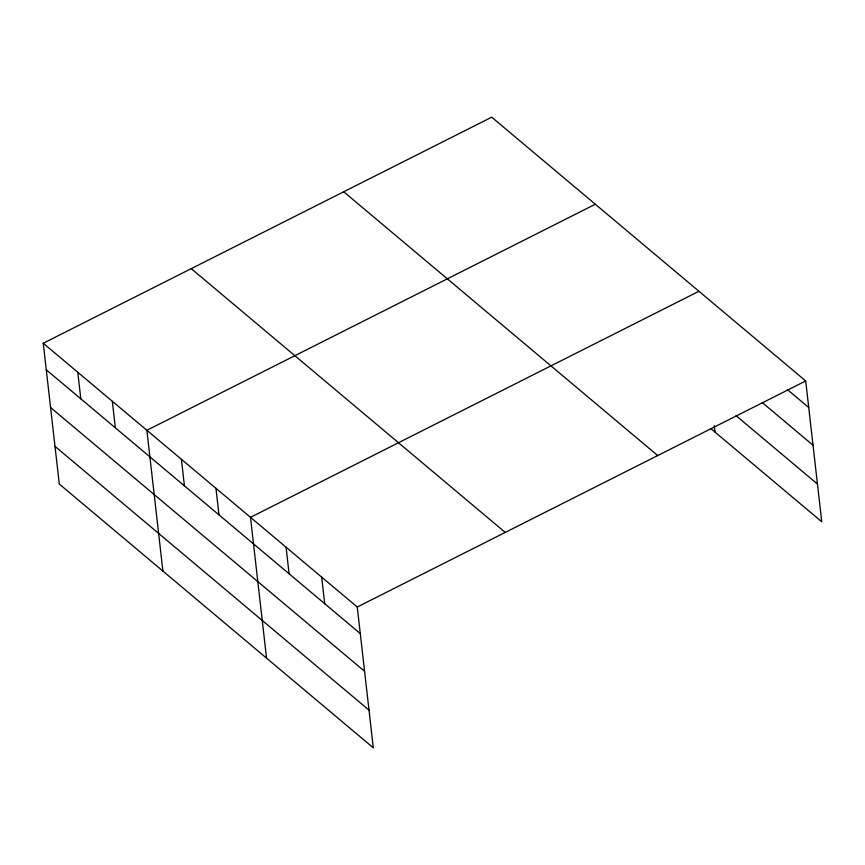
<?xml version="1.0" encoding="UTF-8"?>
<svg xmlns="http://www.w3.org/2000/svg" width="865" height="865" viewBox="0 0 865 865"><rect width="100%" height="100%" fill="white"/><g stroke="black" fill="none" stroke-linecap="round" stroke-linejoin="round"><path stroke-width="1.3" d="M43.25 343.243L357.256 607.014L373.302 747.814L59.296 484.043L43.25 343.243L491.698 117.186L805.704 380.957L821.75 521.757L710.922 428.662M595.325 204.227L146.877 430.294L162.912 571.084M698.942 291.278L250.493 517.335L266.539 658.135M357.256 607.014L805.704 380.957M787.388 389.585L808.732 407.523M762.195 402.517L813.035 445.216M736.115 415.73L817.457 484.054M343.719 191.781L657.714 455.552M191.241 268.647L505.246 532.418M46.277 369.809L360.283 633.58M50.57 407.512L364.576 671.283M54.992 446.351L368.998 710.122M714.252 425.569L714.987 432.068M321.672 577.128L324.699 603.684M286.077 547.231L289.105 573.798M215.958 488.325L218.975 514.88M181.412 459.304L184.44 485.871M112.331 401.274L115.359 427.84M77.796 372.264L80.813 398.83"/></g></svg>
